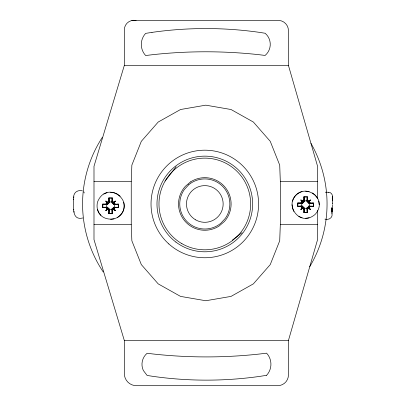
<?xml version="1.0" encoding="UTF-8"?>
<svg xmlns="http://www.w3.org/2000/svg" width="406" height="406" viewBox="0 0 406 406"><rect width="100%" height="100%" fill="white"/><g stroke="black" fill="none" stroke-linecap="round" stroke-linejoin="round"><path stroke-width="0.61" d="M109.163 209.669L108.874 213.718L108.874 210.612L107.737 209.151L108.706 208.395L109.163 208.846L109.163 209.669L111.985 209.669L112.269 213.718L112.269 210.612L113.502 209.374L112.437 208.395L111.985 208.846L111.985 209.669M111.985 201.944L112.269 197.889L112.269 201L113.502 202.234L112.437 203.218L111.985 202.767L111.985 201.944L109.163 201.944L108.874 197.889L108.874 201L107.641 202.234L108.706 203.218L109.163 202.767L109.163 201.944M304.201 208.562L303.916 212.617L303.916 209.506L302.774 208.045L303.749 207.288L304.201 207.74L304.201 208.562L307.022 208.562L307.306 212.617L307.306 209.506L308.545 208.273L307.474 207.288L307.022 207.74L307.022 208.562M307.022 200.838L307.306 196.783L307.306 199.894L308.545 201.127L307.474 202.112L307.022 201.66L307.022 200.838L304.201 200.838L303.916 196.783L303.916 199.894L302.678 201.127L303.749 202.112L304.201 201.66L304.201 200.838M331.905 210.836L332.027 212.023L331.839 210.054M331.991 209.684L331.809 207.892M331.885 210.547L332.027 212.023L331.915 209.034L332.149 210.47L332.24 207.963M332.341 207.131L332.418 204.614M109.163 208.846L109.102 213.495L112.041 213.495L111.985 208.846M111.985 202.767L112.041 198.118L109.102 198.118L109.163 202.767M304.201 207.74L304.14 212.389L307.083 212.389L307.022 207.74M307.022 201.66L307.083 197.011L304.14 197.011L304.201 201.66M73.598 199.057C73.78 205.781 71.243 220.955 82.87 217.961M131.245 181.568L131.859 165.13L141.318 141.324L158.193 122.044L180.538 109.513L205.786 105.169L231.029 109.513L253.374 122.044L270.249 141.324L279.709 165.13L280.323 181.568L280.323 224.351L279.709 240.783L270.249 264.595L253.374 283.87L231.029 296.4L205.786 300.744L180.538 296.4L158.193 283.87L141.318 264.595L131.859 240.783L131.245 224.351L131.245 181.568L93.994 181.568M331.905 211.983L332.032 207.451M332.326 200.803L332.433 197.925L332.199 198.214M331.9 213.845L332.057 210.303M332.433 197.925L332.306 203.705L332.357 203.335M332.331 198.24L332.473 196.316L332.418 196.925M332.083 213.541C332.874 217.773 328.743 220.362 324.947 219.133M73.714 197.676C73.095 192.703 77.795 189.49 82.393 190.83M73.547 199.671L73.79 196.814M331.981 208.44L332.027 208.07M317.573 198.554L317.573 166.287L288.443 65.442L288.443 30.638A10.257 10.257 0 0 0 276.522 20.523L136.091 20.523A9.617 9.617 0 0 0 124.312 29.892L124.312 65.442L93.994 166.287L93.994 239.626L124.312 340.472L124.312 373.545A12.155 12.155 0 0 0 136.462 385.7L277.674 385.7A10.769 10.769 0 0 0 288.443 374.931L288.443 340.472L317.573 239.626L317.573 210.506M102.657 204.111L107.529 204.396L107.986 203.944L107.001 202.873L105.768 204.111L102.657 204.111L102.657 207.502L107.529 207.217L107.986 207.669L107.986 208.395L105.87 210.506L107.986 207.669M118.486 207.502L113.614 207.217L113.162 207.669L113.919 208.643L115.375 207.502L118.486 207.502L118.486 204.111L113.614 204.396L113.162 203.944L113.162 203.218L115.274 201.102L113.502 202.234M292.508 201.188C299.938 179.579 330.179 197.083 315.234 214.322C297.994 229.248 280.495 199.067 302.1 191.596M297.694 203.005L302.572 203.289L303.023 202.838L302.039 201.772L300.805 203.005L297.694 203.005L297.694 206.395L302.572 206.111L303.023 206.563L303.023 207.288L300.912 209.4L303.023 206.563M313.528 206.395L308.651 206.111L308.2 206.563L308.956 207.537L310.417 206.395L313.528 206.395L313.528 203.005L308.651 203.289L308.2 202.838L308.2 202.112L310.311 200.001L308.545 201.127M113.162 203.944L115.274 201.102L113.411 202.462L112.269 201M308.2 202.838L310.311 200.001L308.448 201.356L307.306 199.894M107.641 209.374L105.87 210.506L107.23 208.643L105.859 207.273L102.657 207.502M118.486 204.111L115.284 204.335L113.919 202.97L115.274 201.102M302.678 208.273L300.912 209.4L302.267 207.537L300.902 206.172L297.694 206.395M313.528 203.005L310.321 203.228L308.956 201.863L310.311 200.001M165.115 181.051L176.113 166.719M108.874 201L105.859 204.335L102.885 204.335L102.885 207.273L107.529 207.217M113.614 204.396L118.263 204.335L118.263 207.273L115.284 207.273L112.269 210.612M303.916 199.894L300.902 203.228L297.923 203.228L297.923 206.172L302.572 206.111M308.651 203.289L313.3 203.228L313.3 206.172L310.321 206.172L307.306 209.506M117.354 217.555C138.162 202.498 106.56 178.335 97.43 202.284C93.106 224.685 128.047 224.726 123.678 202.295M232.374 240.103L242.072 232.663M105.87 210.506L107.737 209.151L108.874 210.612M300.912 209.4L302.774 208.045L303.916 209.506M103.789 194.053L107.062 192.698M110.574 219.372L114.086 218.91M305.611 218.271L309.123 217.804M328.637 192.287C331.712 192.271 333.006 195.596 332.544 198.219M328.703 192.282L325.262 192.216M124.312 65.442L288.443 65.442M280.323 181.568L317.573 181.568M303.916 196.783L307.306 196.783M108.874 197.889L112.269 197.889M308.448 201.356L308.956 201.356L308.956 201.863M302.678 201.127L300.912 200.001L303.023 202.112L303.749 202.112M307.474 202.112L308.2 202.112M113.411 202.462L113.919 202.462L113.919 202.97M107.641 202.234L105.87 201.102L107.986 203.218L108.706 203.218M112.437 203.218L113.162 203.218M303.023 207.288L303.749 207.288M307.474 207.288L308.2 207.288L310.311 209.4L309.184 207.633M302.774 208.045L302.267 208.045L302.267 207.537M107.986 208.395L108.706 208.395M112.437 208.395L113.162 208.395L115.274 210.506L113.502 209.374M107.737 209.151L107.23 209.151L107.23 208.643M303.916 212.617L307.306 212.617M108.874 213.718L112.269 213.718M93.994 224.351L131.245 224.351M280.323 224.351L317.573 224.351M124.312 340.472L288.443 340.472M131.808 20.513L136.091 20.523M302.572 203.289L300.805 203.005M308.651 206.111L310.417 206.395M107.529 204.396L105.768 204.111M113.614 207.217L115.375 207.502M305.611 191.135L309.123 191.596M110.574 192.236L113.497 192.622M298.826 216.449L302.1 217.804M114.086 192.698L117.354 194.053L120.166 196.21M308.545 208.273L310.311 209.4L308.956 207.537M302.039 201.772L300.912 200.001L302.774 201.356M308.448 208.045L310.311 209.4M107.001 202.873L105.87 201.102L107.737 202.462M113.411 209.151L115.274 210.506L114.142 208.735M312.397 192.951L315.203 195.108L317.36 197.915M309.184 201.772L310.417 203.005M300.805 206.395L302.039 207.633M114.142 202.873L115.375 204.111M105.768 207.502L107.001 208.735M100.977 215.398L98.82 212.592L97.465 209.318M300.912 200.001L302.267 201.863M113.919 208.643L115.274 210.506M105.87 201.102L107.23 202.97M83.834 191.84L84.23 192.957M293.863 211.485L292.508 208.212L292.041 204.7M318.715 201.188L319.182 204.7M73.714 209.329L73.785 209.927M73.953 211.338L74.059 212.186M331.9 210.338L332.027 212.023M332.133 209.283L332.149 210.47M309.473 203.289L309.473 206.111M308.2 206.563L308.2 207.288M303.023 202.112L303.023 202.838M301.749 203.289L301.749 206.111M114.431 204.396L114.431 207.217M113.162 207.669L113.162 208.395M107.986 203.218L107.986 203.944M106.712 204.396L106.712 207.217M310.981 143.389A122.236 122.236 0 0 1 309.727 266.696M103.246 271.984A122.236 122.236 0 0 1 102.21 137.532M188.76 184.73L184.324 189.541A25.06 25.06 0 0 0 220.864 223.209L225.3 218.398A25.06 25.06 0 0 0 188.76 184.73M190.531 181.908L185.309 186.359A26.278 26.278 0 0 0 219.093 226.03L224.315 221.585A26.278 26.278 0 0 0 190.531 181.908M151.966 32.384L145.642 33.378A16.301 16.301 0 0 0 145.642 55.536L152.001 54.759A488.037 488.037 0 0 1 259.561 54.759L265.118 55.439A14.535 14.535 0 0 0 265.118 33.251L259.591 32.384A380.671 380.671 0 0 0 151.966 32.384M266.59 375.317L260.266 376.311A380.671 380.671 0 0 1 152.641 376.311L147.114 375.443L143.318 370.465A14.535 14.535 0 0 1 147.114 353.261L152.671 353.941A488.037 488.037 0 0 0 260.231 353.941L266.59 353.164A16.301 16.301 0 0 1 266.59 375.317M195.641 219.849A18.336 18.336 0 0 0 223.148 203.969A18.336 18.336 0 0 0 195.641 188.09A18.336 18.336 0 0 0 195.641 219.849M168.81 243.93A53.785 53.785 0 0 0 257.414 215.17A53.785 53.785 0 0 0 188.206 152.813A53.785 53.785 0 0 0 168.81 243.93M181.893 243.666A45.837 45.837 0 0 0 250.649 203.969A45.837 45.837 0 0 0 181.893 164.273A45.837 45.837 0 0 0 181.893 243.666M175.879 242.057A47.832 47.832 0 0 0 252.263 209.983A47.832 47.832 0 0 0 186.293 159.873A47.832 47.832 0 0 0 175.879 242.057"/></g></svg>
